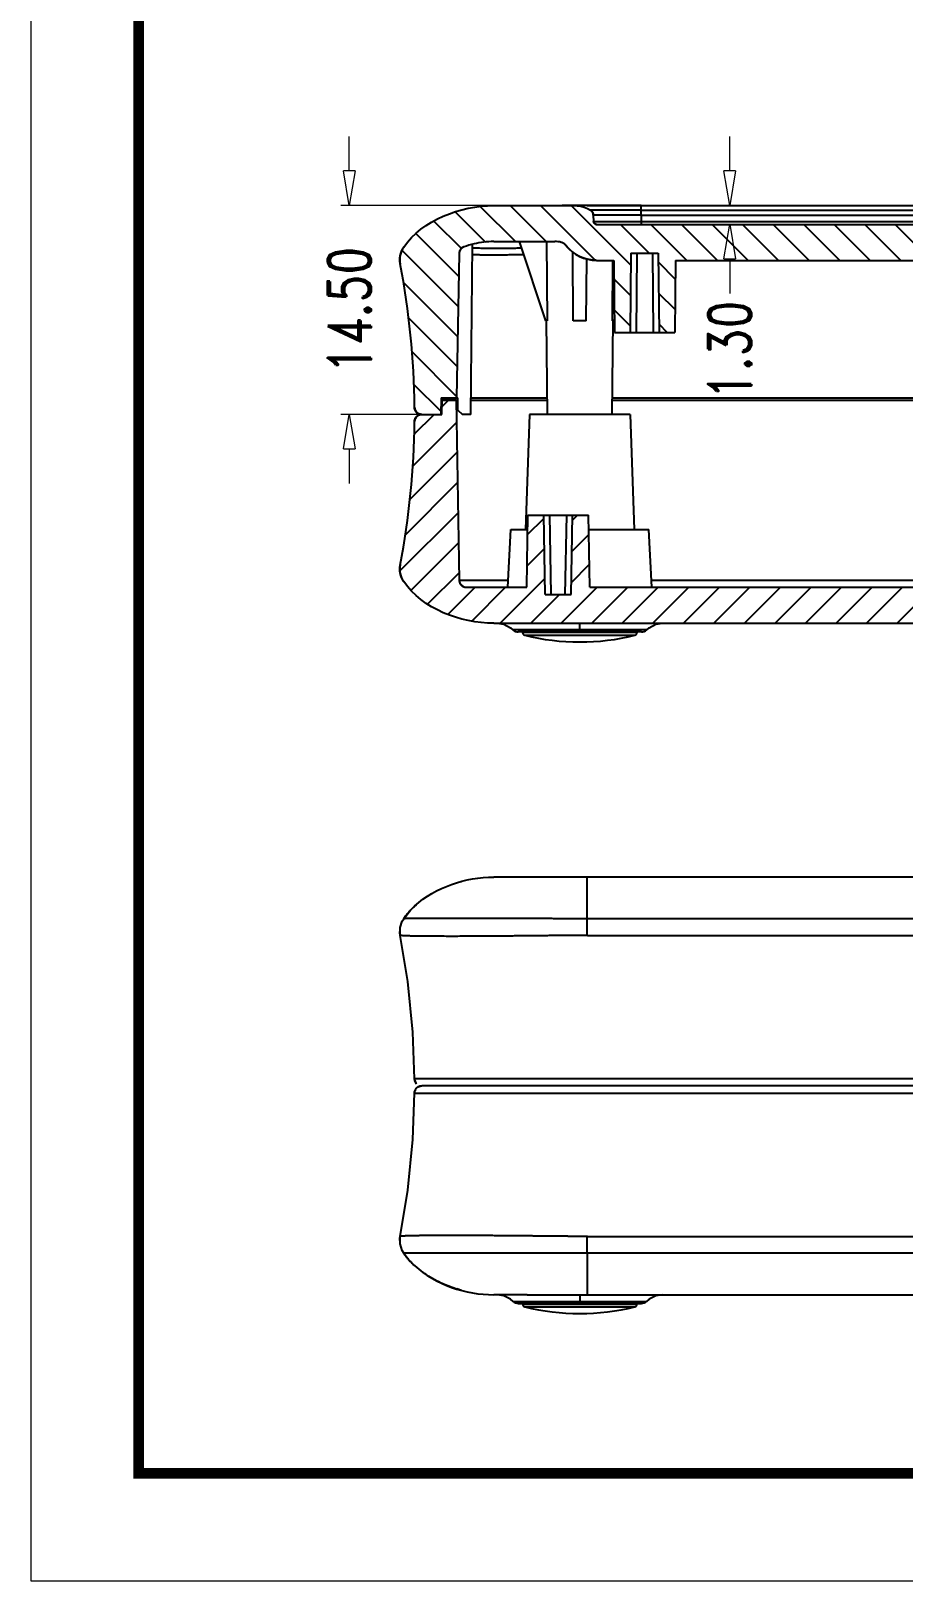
# Model space of a CAD drawing. Header units: millimetres. Extents: x 3219 to 3653, y 1046 to 1347.
# Drawn here: x 3219.4 to 3279.9, y 1045.6 to 1153.2 of the extents above; entities that cross this region are included whole.
import ezdxf

# ---------------------------------------------------------------- set-up
doc = ezdxf.new("R2010")
doc.units = ezdxf.units.MM
doc.layers.add('dim', color=82, linetype='Continuous', lineweight=9)
doc.layers.add('from', color=7, linetype='Continuous', lineweight=13)
doc.styles.add('ROMAND', font='romand.shx', dxfattribs={"width": 0.75, "bigfont": 'gbcbig.shx'})
doc.dimstyles.new('YanXiu', dxfattribs={"dimtxt": 2.5, "dimasz": 2.2, "dimexe": 1, "dimexo": 0, "dimgap": 0.66, "dimtad": 0, "dimzin": 1, "dimdsep": 46, "dimtxsty": 'ROMAND', "dimblk": 'CLOSEDBLANK', "dimcen": 0, "dimclrd": 3, "dimclre": 3, "dimclrt": 7, "dimazin": 0, "dimtfac": 1, "dimtofl": 0, "dimtmove": 0, "dimatfit": 3, "dimldrblk": 'CLOSEDBLANK', "dimfxl": 1, "dimlwd": 5, "dimlwe": 5, "dimarcsym": 0})

# ---------------------------------------------------------------- blocks, each defined once
blk = doc.blocks.new('_ClosedBlank')
at = {"color": 0, "linetype": 'ByBlock', "lineweight": -2}
for p, q in [((-1, 0.167), (0, 0)), ((-1, 0.167), (-1, -0.167)), ((0, 0), (-1, -0.167))]:
    blk.add_line(p, q, dxfattribs=at)
blk = doc.blocks.new('*D55')
at = {"layer": 'Defpoints', "color": 0}
for p in [(3261.77, 1141.07), (3261.77, 1139.77), (3267.91, 1139.77)]:
    blk.add_point(p, dxfattribs=at)
at = {"layer": 'dim', "color": 3, "lineweight": 5}
for p, q in [((3267.91, 1143.47), (3267.91, 1145.87)), ((3261.77, 1141.07), (3268.51, 1141.07)), ((3261.77, 1139.77), (3268.51, 1139.77)), ((3267.91, 1137.37), (3267.91, 1134.97))]:
    blk.add_line(p, q, dxfattribs=at)
at = {"layer": 'dim', "color": 3, "lineweight": 5, "xscale": 2.4, "yscale": 2.4, "zscale": 2.4}
for p, rotation in [((3267.91, 1141.07), 270), ((3267.91, 1139.77), 90)]:
    blk.add_blockref('_ClosedBlank', p, dxfattribs=dict(at, rotation=rotation))
at = {"layer": 'dim', "color": 7, "insert": (3267.91, 1131.04), "char_height": 3, "attachment_point": 5, "rotation": 90, "style": 'ROMAND'}
blk.add_mtext('1.30', dxfattribs=at)
blk = doc.blocks.new('*D56')
at = {"layer": 'Defpoints', "color": 0}
for p in [(3251.52, 1141.07), (3241.49, 1126.57), (3247.18, 1126.57)]:
    blk.add_point(p, dxfattribs=at)
at = {"layer": 'dim', "color": 3, "lineweight": 5}
for p, q in [((3241.49, 1143.47), (3241.49, 1145.87)), ((3251.52, 1141.07), (3240.89, 1141.07)), ((3247.18, 1126.57), (3240.89, 1126.57)), ((3241.49, 1124.17), (3241.49, 1121.77))]:
    blk.add_line(p, q, dxfattribs=at)
at = {"layer": 'dim', "color": 3, "lineweight": 5, "xscale": 2.4, "yscale": 2.4, "zscale": 2.4}
for p, rotation in [((3241.49, 1141.07), 270), ((3241.49, 1126.57), 90)]:
    blk.add_blockref('_ClosedBlank', p, dxfattribs=dict(at, rotation=rotation))
at = {"layer": 'dim', "color": 7, "insert": (3241.49, 1133.82), "char_height": 3, "attachment_point": 5, "rotation": 90, "style": 'ROMAND'}
blk.add_mtext('14.50', dxfattribs=at)

msp = doc.modelspace()

# ---------------------------------------------------------------- linework, layer by layer
at = {"color": 2, "linetype": 'Continuous'}
for p, q in [((3250.589, 1141.011), (3253.035, 1138.566)), ((3252.656, 1141.066), (3255.156, 1138.566)), ((3254.777, 1141.066), (3258.576, 1137.267)), ((3256.912, 1141.052), (3261.039, 1136.925)), ((3247.361, 1139.997), (3249.27, 1138.088)), ((3248.847, 1140.632), (3250.944, 1138.534)), ((3260.32, 1139.766), (3262.32, 1137.766)), ((3262.441, 1139.766), (3264.941, 1137.266)), ((3264.562, 1139.766), (3267.062, 1137.266)), ((3266.684, 1139.766), (3269.184, 1137.266)), ((3268.805, 1139.766), (3271.305, 1137.266)), ((3270.926, 1139.766), (3273.426, 1137.266)), ((3273.048, 1139.766), (3275.548, 1137.266)), ((3275.169, 1139.766), (3277.669, 1137.266)), ((3277.29, 1139.766), (3279.79, 1137.266)), ((3279.412, 1139.766), (3281.912, 1137.266)), ((3246.111, 1139.125), (3249.086, 1136.15)), ((3245.147, 1137.968), (3249.05, 1134.065)), ((3262.956, 1137.129), (3264.131, 1135.955)), ((3245.256, 1135.737), (3249.013, 1131.98)), ((3259.866, 1135.977), (3261.021, 1134.822)), ((3262.975, 1134.989), (3264.113, 1133.852)), ((3259.885, 1133.837), (3261.003, 1132.719)), ((3245.614, 1133.259), (3248.977, 1129.896)), ((3262.994, 1132.849), (3263.577, 1132.266)), ((3245.849, 1130.902), (3248.94, 1127.811)), ((3245.979, 1128.65), (3247.844, 1126.785)), ((3247.933, 1127.126), (3248.373, 1127.566)), ((3245.902, 1122.974), (3248.929, 1126)), ((3246.002, 1125.195), (3247.373, 1126.566)), ((3245.703, 1120.653), (3248.965, 1123.915)), ((3245.388, 1118.217), (3249.001, 1121.83)), ((3245.003, 1115.711), (3249.038, 1119.745)), ((3253.875, 1118.219), (3255.003, 1119.346)), ((3256.993, 1119.215), (3257.343, 1119.566)), ((3256.955, 1117.056), (3258.122, 1118.223)), ((3245.76, 1114.346), (3249.074, 1117.661)), ((3253.838, 1116.06), (3255.039, 1117.261)), ((3256.917, 1114.897), (3258.159, 1116.138)), ((3246.927, 1113.392), (3249.111, 1115.576)), ((3251.965, 1112.066), (3255.075, 1115.176)), ((3248.337, 1112.681), (3250.222, 1114.566)), ((3249.989, 1112.211), (3252.343, 1114.566)), ((3254.086, 1112.066), (3256.086, 1114.066)), ((3256.207, 1112.066), (3258.707, 1114.566)), ((3258.329, 1112.066), (3260.829, 1114.566)), ((3260.45, 1112.066), (3262.95, 1114.566)), ((3262.571, 1112.066), (3265.071, 1114.566)), ((3264.693, 1112.066), (3267.193, 1114.566)), ((3266.814, 1112.066), (3269.314, 1114.566)), ((3268.935, 1112.066), (3271.435, 1114.566)), ((3271.057, 1112.066), (3273.557, 1114.566)), ((3273.178, 1112.066), (3275.678, 1114.566)), ((3275.299, 1112.066), (3277.799, 1114.566)), ((3277.42, 1112.066), (3279.92, 1114.566)), ((3279.542, 1112.066), (3282.042, 1114.566))]:
    msp.add_line(p, q, dxfattribs=at)
at = {"color": 7, "linetype": 'Continuous'}
for p, q in [((3251.519, 1141.066), (3256.269, 1141.066)), ((3251.519, 1141.066), (3256.269, 1141.066)), ((3261.769, 1141.066), (3256.269, 1141.066)), ((3258.019, 1141.066), (3326.979, 1141.066)), ((3261.769, 1140.408), (3261.769, 1141.066)), ((3261.769, 1140.75), (3258.247, 1140.75)), ((3261.769, 1140.408), (3258.435, 1140.408)), ((3258.435, 1140.408), (3258.459, 1139.955)), ((3258.435, 1140.408), (3258.459, 1139.955)), ((3258.459, 1139.955), (3261.769, 1139.955)), ((3258.658, 1139.766), (3326.339, 1139.766)), ((3258.658, 1139.766), (3326.339, 1139.766)), ((3261.769, 1140.75), (3323.229, 1140.75)), ((3261.769, 1140.408), (3323.228, 1140.408)), ((3261.769, 1140.408), (3261.769, 1139.766)), ((3261.769, 1139.955), (3323.229, 1139.955)), ((3249.114, 1137.734), (3248.939, 1127.716)), ((3249.114, 1137.734), (3248.939, 1127.716)), ((3249.939, 1126.566), (3250.042, 1138.375)), ((3251.519, 1138.566), (3255.769, 1138.566)), ((3251.519, 1138.566), (3255.769, 1138.566)), ((3255.145, 1133.066), (3253.305, 1138.566)), ((3255.191, 1138.566), (3255.23, 1133.066)), ((3257.047, 1133.066), (3257.005, 1137.855)), ((3261.047, 1137.766), (3260.999, 1132.266)), ((3261.047, 1137.766), (3260.999, 1132.266)), ((3261.047, 1137.766), (3262.951, 1137.766)), ((3261.047, 1137.766), (3262.951, 1137.766)), ((3261.458, 1137.766), (3261.41, 1132.266)), ((3262.539, 1137.766), (3262.587, 1132.266)), ((3262.951, 1137.766), (3262.999, 1132.266)), ((3262.951, 1137.766), (3262.999, 1132.266)), ((3257.951, 1133.066), (3257.988, 1137.369)), ((3258.658, 1137.266), (3259.855, 1137.266)), ((3258.658, 1137.266), (3259.855, 1137.266)), ((3259.767, 1133.066), (3259.797, 1137.266)), ((3259.855, 1137.266), (3259.899, 1132.266)), ((3259.855, 1137.266), (3259.899, 1132.266)), ((3264.142, 1137.266), (3264.099, 1132.266)), ((3264.142, 1137.266), (3264.099, 1132.266)), ((3264.142, 1137.266), (3320.855, 1137.266)), ((3264.142, 1137.266), (3320.855, 1137.266)), ((3255.23, 1133.066), (3255.145, 1133.066)), ((3255.243, 1126.566), (3255.186, 1133.066)), ((3257.951, 1133.066), (3257.047, 1133.066)), ((3259.755, 1126.566), (3259.812, 1133.066)), ((3259.852, 1133.066), (3259.767, 1133.066)), ((3259.852, 1133.066), (3259.891, 1133.181)), ((3259.899, 1132.266), (3264.099, 1132.266)), ((3259.899, 1132.266), (3260.999, 1132.266)), ((3262.999, 1132.266), (3264.099, 1132.266)), ((3247.869, 1127.716), (3247.839, 1126.566)), ((3247.869, 1127.716), (3247.839, 1126.566)), ((3247.869, 1127.716), (3249.019, 1127.716)), ((3247.869, 1127.716), (3248.939, 1127.716)), ((3247.919, 1126.566), (3247.945, 1127.566)), ((3247.919, 1126.566), (3247.945, 1127.566)), ((3247.945, 1127.566), (3249.021, 1127.566)), ((3248.901, 1127.566), (3247.945, 1127.566)), ((3248.901, 1127.566), (3249.12, 1115.057)), ((3248.901, 1127.566), (3249.12, 1115.057)), ((3249.034, 1126.866), (3249.019, 1127.716)), ((3249.034, 1126.866), (3249.339, 1126.566)), ((3249.947, 1127.566), (3255.234, 1127.566)), ((3249.949, 1127.716), (3255.233, 1127.716)), ((3259.764, 1127.566), (3290.489, 1127.566)), ((3259.765, 1127.716), (3290.489, 1127.716)), ((3246.516, 1126.566), (3247.919, 1126.566)), ((3246.516, 1126.566), (3247.839, 1126.566)), ((3246.516, 1126.566), (3247.919, 1126.566)), ((3249.939, 1126.566), (3249.339, 1126.566)), ((3253.999, 1126.566), (3253.719, 1118.566)), ((3260.998, 1126.566), (3253.999, 1126.566)), ((3260.999, 1126.566), (3261.278, 1118.566)), ((3253.811, 1114.566), (3253.899, 1119.566)), ((3253.811, 1114.566), (3253.899, 1119.566)), ((3253.899, 1119.566), (3258.099, 1119.566)), ((3253.899, 1119.566), (3254.999, 1119.566)), ((3255.095, 1114.066), (3254.999, 1119.566)), ((3255.095, 1114.066), (3254.999, 1119.566)), ((3255.506, 1114.066), (3255.41, 1119.566)), ((3256.491, 1114.066), (3256.587, 1119.566)), ((3256.903, 1114.066), (3256.999, 1119.566)), ((3256.903, 1114.066), (3256.999, 1119.566)), ((3256.999, 1119.566), (3258.099, 1119.566)), ((3258.186, 1114.566), (3258.099, 1119.566)), ((3258.186, 1114.566), (3258.099, 1119.566)), ((3252.499, 1114.566), (3252.708, 1118.566)), ((3252.708, 1118.566), (3253.881, 1118.566)), ((3258.116, 1118.566), (3262.289, 1118.566)), ((3262.499, 1114.566), (3262.289, 1118.566)), ((3249.12, 1115.057), (3252.524, 1115.057)), ((3262.473, 1115.057), (3290.32, 1115.057)), ((3249.62, 1114.566), (3253.811, 1114.566)), ((3249.62, 1114.566), (3253.811, 1114.566)), ((3255.095, 1114.066), (3256.903, 1114.066)), ((3255.095, 1114.066), (3256.903, 1114.066)), ((3258.186, 1114.566), (3326.811, 1114.566)), ((3258.186, 1114.566), (3326.811, 1114.566)), ((3251.519, 1112.066), (3333.479, 1112.066)), ((3251.519, 1112.066), (3279.972, 1112.066)), ((3251.749, 1112.066), (3252.219, 1111.992)), ((3252.219, 1111.992), (3252.682, 1111.751)), ((3257.499, 1111.466), (3257.499, 1112.066)), ((3262.316, 1111.751), (3262.779, 1111.992)), ((3262.779, 1111.992), (3263.249, 1112.066)), ((3252.682, 1111.751), (3252.866, 1111.598)), ((3253.206, 1111.599), (3252.866, 1111.599)), ((3253.689, 1111.599), (3253.206, 1111.599)), ((3261.792, 1111.466), (3253.206, 1111.466)), ((3253.527, 1111.466), (3253.527, 1111.419)), ((3253.527, 1111.466), (3253.527, 1111.419)), ((3261.47, 1111.419), (3253.527, 1111.419)), ((3261.318, 1111.228), (3253.68, 1111.228)), ((3262.132, 1111.599), (3253.689, 1111.599)), ((3261.471, 1111.466), (3261.47, 1111.419)), ((3261.471, 1111.466), (3261.47, 1111.419)), ((3262.131, 1111.598), (3262.316, 1111.751)), ((3249.252, 1094.128), (3249.283, 1094.137)), ((3261.769, 1094.442), (3251.518, 1094.442)), ((3326.979, 1094.442), (3258.019, 1094.442)), ((3258.019, 1091.549), (3258.019, 1094.442)), ((3246.132, 1092.52), (3245.964, 1092.367)), ((3245.973, 1092.375), (3245.996, 1092.396)), ((3245.996, 1092.396), (3246.016, 1092.416)), ((3246.016, 1092.416), (3246.039, 1092.437)), ((3245.018, 1090.936), (3245.169, 1091.391)), ((3245.169, 1091.391), (3245.265, 1091.552)), ((3245.265, 1091.549), (3245.725, 1092.125)), ((3245.265, 1091.552), (3245.274, 1091.564)), ((3245.274, 1091.564), (3245.297, 1091.597)), ((3245.297, 1091.597), (3245.321, 1091.631)), ((3245.321, 1091.631), (3245.345, 1091.665)), ((3245.345, 1091.665), (3245.37, 1091.699)), ((3245.37, 1091.699), (3245.396, 1091.733)), ((3245.396, 1091.733), (3245.423, 1091.768)), ((3245.423, 1091.768), (3245.449, 1091.802)), ((3245.449, 1091.802), (3245.477, 1091.837)), ((3245.477, 1091.837), (3245.504, 1091.871)), ((3245.504, 1091.871), (3245.532, 1091.905)), ((3245.532, 1091.905), (3245.561, 1091.939)), ((3245.561, 1091.939), (3245.589, 1091.973)), ((3245.589, 1091.973), (3245.618, 1092.006)), ((3245.618, 1092.006), (3245.647, 1092.038)), ((3245.647, 1092.038), (3245.675, 1092.071)), ((3245.675, 1092.071), (3245.704, 1092.102)), ((3245.704, 1092.102), (3245.733, 1092.133)), ((3245.725, 1092.125), (3245.826, 1092.231)), ((3245.733, 1092.133), (3245.761, 1092.164)), ((3245.761, 1092.164), (3245.79, 1092.193)), ((3245.79, 1092.193), (3245.818, 1092.222)), ((3245.818, 1092.222), (3245.845, 1092.25)), ((3245.845, 1092.25), (3245.872, 1092.277)), ((3245.872, 1092.277), (3245.899, 1092.303)), ((3245.899, 1092.303), (3245.924, 1092.328)), ((3245.924, 1092.328), (3245.949, 1092.352)), ((3245.949, 1092.352), (3245.973, 1092.375)), ((3292.499, 1091.549), (3258.019, 1091.549)), ((3245, 1090.626), (3244.999, 1090.661)), ((3245.008, 1090.52), (3245, 1090.626)), ((3245.013, 1090.486), (3245.008, 1090.52)), ((3245.012, 1090.468), (3245.018, 1090.936)), ((3245.025, 1090.396), (3245.012, 1090.468)), ((3245.543, 1087.183), (3245.025, 1090.396)), ((3245.026, 1090.396), (3245.027, 1090.396)), ((3258.021, 1090.396), (3326.976, 1090.396)), ((3245.892, 1083.664), (3245.543, 1087.183)), ((3246.015, 1080.438), (3245.892, 1083.664)), ((3338.981, 1080.438), (3246.015, 1080.438)), ((3246.038, 1080.291), (3246.015, 1080.438)), ((3246.015, 1079.446), (3246.032, 1079.573)), ((3246.022, 1079.499), (3246.028, 1079.549)), ((3246.028, 1079.549), (3246.075, 1079.654)), ((3246.032, 1079.573), (3246.133, 1079.764)), ((3246.154, 1080.096), (3246.038, 1080.291)), ((3246.133, 1079.764), (3246.305, 1079.896)), ((3246.285, 1079.88), (3246.456, 1079.938)), ((3246.305, 1079.896), (3246.515, 1079.942)), ((3338.481, 1079.942), (3246.515, 1079.942)), ((3245.892, 1076.22), (3246.015, 1079.446)), ((3246.015, 1079.446), (3338.981, 1079.446)), ((3245.543, 1072.7), (3245.892, 1076.22)), ((3245.025, 1069.488), (3245.543, 1072.7)), ((3244.999, 1069.218), (3245, 1069.266)), ((3244.999, 1069.24), (3244.999, 1069.215)), ((3244.999, 1069.215), (3244.999, 1069.218)), ((3244.999, 1069.182), (3244.999, 1069.191)), ((3245, 1069.266), (3245.009, 1069.38)), ((3245.009, 1069.38), (3245.024, 1069.476)), ((3245.013, 1068.979), (3245.025, 1069.488)), ((3245.157, 1068.518), (3245.013, 1068.979)), ((3245.026, 1069.488), (3245.027, 1069.488)), ((3258.021, 1069.488), (3326.976, 1069.488)), ((3245.265, 1068.332), (3245.156, 1068.519)), ((3245.265, 1068.335), (3245.725, 1067.759)), ((3245.271, 1068.325), (3245.265, 1068.332)), ((3245.297, 1068.287), (3245.271, 1068.325)), ((3245.323, 1068.249), (3245.297, 1068.287)), ((3245.35, 1068.213), (3245.323, 1068.249)), ((3245.377, 1068.177), (3245.35, 1068.213)), ((3245.403, 1068.141), (3245.377, 1068.177)), ((3245.43, 1068.106), (3245.403, 1068.141)), ((3245.457, 1068.072), (3245.43, 1068.106)), ((3245.484, 1068.038), (3245.457, 1068.072)), ((3245.511, 1068.004), (3245.484, 1068.038)), ((3245.538, 1067.972), (3245.511, 1068.004)), ((3245.565, 1067.94), (3245.538, 1067.972)), ((3245.592, 1067.908), (3245.565, 1067.94)), ((3245.619, 1067.877), (3245.592, 1067.908)), ((3245.646, 1067.846), (3245.619, 1067.877)), ((3245.673, 1067.816), (3245.646, 1067.846)), ((3245.7, 1067.787), (3245.673, 1067.816)), ((3245.726, 1067.758), (3245.7, 1067.787)), ((3245.753, 1067.73), (3245.726, 1067.758)), ((3245.779, 1067.702), (3245.753, 1067.73)), ((3245.805, 1067.674), (3245.779, 1067.702)), ((3245.832, 1067.648), (3245.805, 1067.674)), ((3245.857, 1067.621), (3245.832, 1067.648)), ((3249.118, 1068.322), (3249.083, 1068.322)), ((3258.019, 1068.335), (3249.118, 1068.322)), ((3258.019, 1068.335), (3258.019, 1065.442)), ((3292.499, 1068.335), (3258.019, 1068.335)), ((3245.883, 1067.596), (3245.857, 1067.621)), ((3245.909, 1067.571), (3245.883, 1067.596)), ((3245.934, 1067.547), (3245.909, 1067.571)), ((3245.958, 1067.523), (3245.934, 1067.547)), ((3245.981, 1067.501), (3245.958, 1067.523)), ((3246.003, 1067.481), (3245.981, 1067.501)), ((3246.037, 1067.449), (3246.003, 1067.481)), ((3246.034, 1067.452), (3246.04, 1067.447)), ((3246.579, 1067.006), (3246.574, 1067.009)), ((3246.61, 1066.984), (3246.579, 1067.006)), ((3246.644, 1066.959), (3246.61, 1066.984)), ((3246.707, 1066.915), (3246.644, 1066.959)), ((3246.821, 1066.837), (3246.707, 1066.915)), ((3247.015, 1066.713), (3246.821, 1066.837)), ((3247.231, 1066.584), (3246.999, 1066.723)), ((3247.477, 1066.449), (3247.215, 1066.593)), ((3247.749, 1066.312), (3247.461, 1066.457)), ((3248.036, 1066.181), (3247.735, 1066.319)), ((3248.333, 1066.058), (3248.024, 1066.186)), ((3248.641, 1065.944), (3248.324, 1066.062)), ((3248.959, 1065.84), (3248.635, 1065.947)), ((3249.283, 1065.747), (3248.956, 1065.841)), ((3251.522, 1065.442), (3251.518, 1065.442)), ((3253.303, 1065.442), (3251.519, 1065.442)), ((3252.218, 1065.368), (3251.749, 1065.442)), ((3252.682, 1065.127), (3252.219, 1065.368)), ((3252.866, 1064.975), (3252.682, 1065.127)), ((3252.866, 1064.975), (3261.309, 1064.975)), ((3253.206, 1064.842), (3261.792, 1064.842)), ((3253.842, 1065.442), (3253.302, 1065.442)), ((3253.527, 1064.842), (3253.527, 1064.795)), ((3253.527, 1064.842), (3253.527, 1064.795)), ((3253.527, 1064.795), (3261.47, 1064.795)), ((3253.68, 1064.605), (3261.318, 1064.605)), ((3253.842, 1065.442), (3253.902, 1065.442)), ((3253.896, 1065.442), (3326.979, 1065.442)), ((3257.499, 1065.442), (3257.499, 1064.842)), ((3261.309, 1064.975), (3261.792, 1064.975)), ((3261.471, 1064.842), (3261.47, 1064.795)), ((3261.471, 1064.842), (3261.47, 1064.795)), ((3261.792, 1064.975), (3262.132, 1064.975)), ((3262.316, 1065.127), (3262.131, 1064.975)), ((3262.779, 1065.368), (3262.316, 1065.127)), ((3263.249, 1065.442), (3262.779, 1065.368))]:
    msp.add_line(p, q, dxfattribs=at)
for centre, radius, start, end in [((3257.986, 1140.384), 0.45, 3, 54.44701), ((3258.658, 1139.966), 0.2, 183, 270), ((3246.534, 1137.309), 1.535, 145.7709, 190.84575), ((3249.614, 1137.725), 0.5, 109.3767, 179), ((3258.658, 1139.966), 2.7, 217.66989, 270), ((3190.415, 1126.56), 55.604, 0.51616, 10.84233), ((3190.415, 1126.56), 55.604, 0.51616, 10.84233), ((3246.516, 1127.066), 0.5, 180.51257, 270), ((3190.415, 1126.571), 55.604, 349.15767, 359.48384), ((3190.415, 1126.571), 55.604, 349.15767, 359.48384), ((3246.516, 1126.066), 0.5, 90, 179.48743), ((3246.534, 1115.823), 1.535, 169.15425, 214.2291), ((3249.62, 1115.066), 0.5, 181, 270), ((3253.206, 1111.966), 0.5, 227.25069, 270), ((3253.727, 1111.423), 0.2, 181, 256.18294), ((3257.499, 1126.757), 15.991, 256.18294, 283.81706), ((3261.27, 1111.423), 0.2, 283.81706, 359), ((3261.792, 1111.966), 0.5, 270, 312.74931), ((3249.832, 1088.304), 5.61, 132.55525, 135.56851), ((2796.873, 1089.882), 461.148, 0.06393, 0.20712), ((3246.515, 1080.442), 0.5, 183.8087, 223.79814), ((3246.516, 1079.442), 0.5, 156.53802, 179.48743), ((3246.516, 1080.442), 0.5, 204.6531, 220.34133), ((3246.516, 1079.442), 0.5, 90, 144.07348), ((2796.873, 1070.002), 461.148, 359.79288, 359.93607), ((3249.771, 1071.517), 5.522, 222.88172, 227.39991), ((3253.206, 1065.342), 0.5, 227.25069, 270), ((3253.727, 1064.799), 0.2, 181, 256.18294), ((3257.499, 1080.133), 15.991, 256.18294, 283.81706), ((3261.27, 1064.799), 0.2, 283.81706, 359), ((3261.792, 1065.342), 0.5, 270, 312.74931)]:
    msp.add_arc(centre, radius, start, end, dxfattribs=at)
for points, start_tangent, end_tangent in [([(3245.265, 1138.172), (3251.519, 1141.066)], (0.5625034, 0.826795), (1, 0)), ([(3245.265, 1138.172), (3251.519, 1141.066)], (0.5625034, 0.826795), (1, 0)), ([(3256.269, 1141.066), (3258.247, 1140.75)], (1, 0), (0.8135781, -0.5814557)), ([(3256.269, 1141.066), (3258.247, 1140.75)], (1, 0), (0.8135781, -0.5814557)), ([(3258.247, 1140.75), (3258.252, 1140.746), (3258.257, 1140.743), (3258.262, 1140.739), (3258.267, 1140.735), (3258.272, 1140.731), (3258.276, 1140.727), (3258.281, 1140.723), (3258.286, 1140.719), (3258.29, 1140.715), (3258.295, 1140.711), (3258.3, 1140.706), (3258.304, 1140.702), (3258.308, 1140.697), (3258.313, 1140.693), (3258.317, 1140.688), (3258.321, 1140.684), (3258.326, 1140.679), (3258.33, 1140.674), (3258.334, 1140.669), (3258.338, 1140.664), (3258.342, 1140.659), (3258.346, 1140.654), (3258.349, 1140.649), (3258.353, 1140.644), (3258.357, 1140.638), (3258.36, 1140.633), (3258.364, 1140.628), (3258.367, 1140.622), (3258.371, 1140.617), (3258.374, 1140.611), (3258.377, 1140.606), (3258.38, 1140.6), (3258.383, 1140.595), (3258.386, 1140.589), (3258.389, 1140.583), (3258.392, 1140.577), (3258.395, 1140.572), (3258.397, 1140.566), (3258.4, 1140.56), (3258.402, 1140.554), (3258.405, 1140.548), (3258.407, 1140.542), (3258.409, 1140.536), (3258.411, 1140.53), (3258.413, 1140.524), (3258.415, 1140.518), (3258.417, 1140.512), (3258.419, 1140.506), (3258.421, 1140.5), (3258.422, 1140.493), (3258.424, 1140.487), (3258.425, 1140.481), (3258.426, 1140.475), (3258.428, 1140.469), (3258.429, 1140.463), (3258.43, 1140.457), (3258.431, 1140.45), (3258.432, 1140.444), (3258.432, 1140.438), (3258.433, 1140.432), (3258.434, 1140.426), (3258.434, 1140.42), (3258.435, 1140.414), (3258.435, 1140.408)], (0.8135781, -0.5814557), (0.052336, -0.9986295)), ([(3258.658, 1139.766), (3258.654, 1139.766), (3258.65, 1139.766), (3258.645, 1139.766), (3258.641, 1139.766), (3258.637, 1139.767), (3258.632, 1139.767), (3258.628, 1139.768), (3258.623, 1139.769), (3258.619, 1139.77), (3258.614, 1139.771), (3258.61, 1139.772), (3258.605, 1139.773), (3258.601, 1139.774), (3258.596, 1139.776), (3258.592, 1139.777), (3258.587, 1139.779), (3258.583, 1139.781), (3258.578, 1139.783), (3258.574, 1139.785), (3258.569, 1139.787), (3258.565, 1139.789), (3258.561, 1139.791), (3258.556, 1139.794), (3258.552, 1139.796), (3258.548, 1139.799), (3258.544, 1139.802), (3258.54, 1139.805), (3258.536, 1139.808), (3258.532, 1139.811), (3258.528, 1139.814), (3258.524, 1139.817), (3258.521, 1139.821), (3258.517, 1139.824), (3258.514, 1139.828), (3258.51, 1139.831), (3258.507, 1139.835), (3258.504, 1139.839), (3258.501, 1139.843), (3258.498, 1139.847), (3258.495, 1139.851), (3258.492, 1139.855), (3258.489, 1139.859), (3258.487, 1139.863), (3258.484, 1139.867), (3258.482, 1139.872), (3258.48, 1139.876), (3258.478, 1139.88), (3258.476, 1139.885), (3258.474, 1139.889), (3258.472, 1139.893), (3258.47, 1139.898), (3258.469, 1139.902), (3258.467, 1139.907), (3258.466, 1139.911), (3258.465, 1139.916), (3258.464, 1139.92), (3258.463, 1139.925), (3258.462, 1139.929), (3258.461, 1139.933), (3258.46, 1139.938), (3258.46, 1139.942), (3258.459, 1139.947), (3258.459, 1139.951), (3258.459, 1139.955)], (-1, 0), (-0.052336, 0.9986295)), ([(3245.026, 1137.02), (3245.023, 1137.038), (3245.02, 1137.056), (3245.017, 1137.074), (3245.014, 1137.093), (3245.011, 1137.111), (3245.009, 1137.13), (3245.007, 1137.148), (3245.005, 1137.167), (3245.004, 1137.185), (3245.002, 1137.204), (3245.001, 1137.223), (3245, 1137.242), (3244.999, 1137.26), (3244.999, 1137.279), (3244.999, 1137.298), (3244.999, 1137.317), (3244.999, 1137.336), (3244.999, 1137.355), (3245, 1137.374), (3245.001, 1137.393), (3245.002, 1137.412), (3245.004, 1137.431), (3245.005, 1137.45), (3245.007, 1137.469), (3245.009, 1137.488), (3245.012, 1137.507), (3245.014, 1137.526), (3245.017, 1137.545), (3245.02, 1137.564), (3245.023, 1137.582), (3245.027, 1137.601), (3245.031, 1137.62), (3245.035, 1137.639), (3245.039, 1137.657), (3245.043, 1137.676), (3245.048, 1137.694), (3245.053, 1137.713), (3245.058, 1137.731), (3245.063, 1137.75), (3245.069, 1137.768), (3245.075, 1137.786), (3245.081, 1137.804), (3245.087, 1137.822), (3245.093, 1137.84), (3245.1, 1137.858), (3245.107, 1137.875), (3245.114, 1137.893), (3245.121, 1137.91), (3245.129, 1137.928), (3245.137, 1137.945), (3245.145, 1137.962), (3245.153, 1137.979), (3245.161, 1137.996), (3245.17, 1138.013), (3245.178, 1138.029), (3245.187, 1138.046), (3245.196, 1138.062), (3245.206, 1138.078), (3245.215, 1138.094), (3245.225, 1138.11), (3245.234, 1138.126), (3245.244, 1138.142), (3245.254, 1138.157), (3245.265, 1138.172)], (-0.1881656, 0.9821373), (0.5625034, 0.826795)), ([(3249.448, 1138.197), (3249.439, 1138.194), (3249.431, 1138.19), (3249.422, 1138.187), (3249.414, 1138.183), (3249.406, 1138.18), (3249.397, 1138.176), (3249.389, 1138.172), (3249.381, 1138.168), (3249.373, 1138.163), (3249.365, 1138.159), (3249.357, 1138.154), (3249.348, 1138.149), (3249.341, 1138.144), (3249.333, 1138.139), (3249.325, 1138.133), (3249.317, 1138.128), (3249.309, 1138.122), (3249.302, 1138.116), (3249.294, 1138.11), (3249.287, 1138.104), (3249.28, 1138.097), (3249.273, 1138.091), (3249.266, 1138.084), (3249.259, 1138.077), (3249.252, 1138.07), (3249.245, 1138.063), (3249.239, 1138.056), (3249.232, 1138.048), (3249.226, 1138.041), (3249.22, 1138.033), (3249.214, 1138.025), (3249.208, 1138.017), (3249.202, 1138.009), (3249.197, 1138.001), (3249.192, 1137.993), (3249.186, 1137.985), (3249.181, 1137.976), (3249.177, 1137.968), (3249.172, 1137.959), (3249.167, 1137.951), (3249.163, 1137.942), (3249.159, 1137.933), (3249.155, 1137.924), (3249.151, 1137.915), (3249.148, 1137.907), (3249.144, 1137.898), (3249.141, 1137.888), (3249.138, 1137.879), (3249.135, 1137.87), (3249.132, 1137.861), (3249.13, 1137.852), (3249.128, 1137.843), (3249.126, 1137.834), (3249.124, 1137.824), (3249.122, 1137.815), (3249.12, 1137.806), (3249.119, 1137.797), (3249.118, 1137.788), (3249.116, 1137.779), (3249.116, 1137.77), (3249.115, 1137.761), (3249.114, 1137.752), (3249.114, 1137.743), (3249.114, 1137.734)], (-0.9433577, -0.3317775), (-0.0174524, -0.9998477)), ([(3251.519, 1138.566), (3250.151, 1138.401), (3249.448, 1138.197)], (-1, 0), (-0.9433577, -0.3317775)), ([(3251.519, 1138.566), (3250.151, 1138.401), (3249.448, 1138.197)], (-1, 0), (-0.9433577, -0.3317775)), ([(3253.611, 1137.65), (3253.415, 1137.647), (3253.053, 1137.642), (3252.665, 1137.638), (3252.247, 1137.635), (3251.805, 1137.632), (3251.371, 1137.632), (3250.978, 1137.633), (3250.641, 1137.635), (3250.362, 1137.639), (3250.137, 1137.643), (3250.035, 1137.646)], (-0.9998911, -0.0147606), (-0.9996873, 0.0250072)), ([(3253.459, 1138.105), (3253.211, 1138.101), (3252.839, 1138.097), (3252.44, 1138.093), (3252.016, 1138.091), (3251.601, 1138.09), (3251.226, 1138.091), (3250.903, 1138.094), (3250.636, 1138.098), (3250.421, 1138.102), (3250.247, 1138.107), (3250.104, 1138.112), (3250.04, 1138.115)], (-0.9998946, -0.0145205), (-0.9991018, 0.0423747)), ([(3256.521, 1138.316), (3256.459, 1138.381), (3256.385, 1138.436), (3256.205, 1138.515), (3255.995, 1138.555), (3255.769, 1138.566)], (-0.6111111, 0.7915448), (-1, 0)), ([(3256.521, 1138.316), (3256.459, 1138.381), (3256.385, 1138.436), (3256.205, 1138.515), (3255.995, 1138.555), (3255.769, 1138.566)], (-0.6111111, 0.7915448), (-1, 0)), ([(3258.658, 1137.266), (3258.621, 1137.266), (3258.584, 1137.267), (3258.546, 1137.268), (3258.509, 1137.27), (3258.471, 1137.272), (3258.433, 1137.275), (3258.396, 1137.279), (3258.358, 1137.283), (3258.32, 1137.287), (3258.282, 1137.292), (3258.244, 1137.298), (3258.206, 1137.304), (3258.169, 1137.311), (3258.131, 1137.318), (3258.093, 1137.326), (3258.055, 1137.334), (3258.018, 1137.343), (3257.98, 1137.352), (3257.942, 1137.362), (3257.905, 1137.373), (3257.868, 1137.384), (3257.831, 1137.396), (3257.793, 1137.408), (3257.757, 1137.421), (3257.72, 1137.434), (3257.683, 1137.448), (3257.647, 1137.462), (3257.611, 1137.477), (3257.575, 1137.493), (3257.539, 1137.509), (3257.503, 1137.525), (3257.468, 1137.542), (3257.433, 1137.56), (3257.398, 1137.578), (3257.363, 1137.597), (3257.329, 1137.616), (3257.295, 1137.635), (3257.262, 1137.655), (3257.228, 1137.676), (3257.195, 1137.697), (3257.163, 1137.718), (3257.13, 1137.74), (3257.098, 1137.762), (3257.067, 1137.785), (3257.035, 1137.808), (3257.005, 1137.832), (3256.974, 1137.856), (3256.944, 1137.88), (3256.914, 1137.905), (3256.885, 1137.93), (3256.856, 1137.955), (3256.828, 1137.981), (3256.8, 1138.007), (3256.772, 1138.034), (3256.745, 1138.061), (3256.718, 1138.088), (3256.692, 1138.116), (3256.666, 1138.143), (3256.641, 1138.171), (3256.616, 1138.2), (3256.592, 1138.228), (3256.568, 1138.257), (3256.544, 1138.286), (3256.521, 1138.316)], (-1, 0), (-0.6111111, 0.7915448)), ([(3246.516, 1126.566), (3246.511, 1126.566), (3246.505, 1126.566), (3246.5, 1126.566), (3246.494, 1126.566), (3246.489, 1126.567), (3246.483, 1126.567), (3246.477, 1126.567), (3246.472, 1126.568), (3246.466, 1126.568), (3246.46, 1126.569), (3246.455, 1126.57), (3246.449, 1126.57), (3246.443, 1126.571), (3246.437, 1126.572), (3246.432, 1126.573), (3246.426, 1126.574), (3246.42, 1126.575), (3246.414, 1126.576), (3246.409, 1126.578), (3246.403, 1126.579), (3246.397, 1126.58), (3246.391, 1126.582), (3246.385, 1126.583), (3246.38, 1126.585), (3246.374, 1126.587), (3246.368, 1126.588), (3246.362, 1126.59), (3246.356, 1126.592), (3246.351, 1126.594), (3246.345, 1126.596), (3246.339, 1126.598), (3246.333, 1126.6), (3246.328, 1126.603), (3246.322, 1126.605), (3246.316, 1126.608), (3246.31, 1126.61), (3246.305, 1126.613), (3246.299, 1126.615), (3246.294, 1126.618), (3246.288, 1126.621), (3246.282, 1126.624), (3246.277, 1126.627), (3246.271, 1126.63), (3246.266, 1126.633), (3246.26, 1126.636), (3246.255, 1126.64), (3246.25, 1126.643), (3246.244, 1126.646), (3246.239, 1126.65), (3246.234, 1126.653), (3246.228, 1126.657), (3246.223, 1126.661), (3246.218, 1126.665), (3246.213, 1126.668), (3246.208, 1126.672), (3246.203, 1126.676), (3246.198, 1126.68), (3246.193, 1126.685), (3246.188, 1126.689), (3246.183, 1126.693), (3246.178, 1126.697), (3246.174, 1126.702), (3246.169, 1126.706), (3246.164, 1126.711), (3246.16, 1126.715), (3246.155, 1126.72), (3246.151, 1126.724), (3246.147, 1126.729), (3246.142, 1126.734), (3246.138, 1126.739), (3246.134, 1126.744), (3246.13, 1126.749), (3246.126, 1126.754), (3246.122, 1126.759), (3246.118, 1126.764), (3246.114, 1126.769), (3246.11, 1126.774), (3246.107, 1126.779), (3246.103, 1126.784), (3246.1, 1126.79), (3246.096, 1126.795), (3246.093, 1126.8), (3246.089, 1126.806), (3246.086, 1126.811), (3246.083, 1126.817), (3246.08, 1126.822), (3246.077, 1126.828), (3246.074, 1126.833), (3246.071, 1126.839), (3246.068, 1126.844), (3246.065, 1126.85), (3246.063, 1126.856), (3246.06, 1126.861), (3246.058, 1126.867), (3246.055, 1126.873), (3246.053, 1126.878), (3246.051, 1126.884), (3246.048, 1126.89), (3246.046, 1126.896), (3246.044, 1126.901), (3246.042, 1126.907), (3246.04, 1126.913), (3246.039, 1126.919), (3246.037, 1126.925), (3246.035, 1126.93), (3246.034, 1126.936), (3246.032, 1126.942), (3246.031, 1126.948), (3246.029, 1126.953), (3246.028, 1126.959), (3246.027, 1126.965), (3246.026, 1126.971), (3246.024, 1126.977), (3246.023, 1126.982), (3246.023, 1126.988), (3246.022, 1126.994), (3246.021, 1126.999), (3246.02, 1127.005), (3246.019, 1127.011), (3246.019, 1127.017), (3246.018, 1127.022), (3246.018, 1127.028), (3246.018, 1127.033), (3246.017, 1127.039), (3246.017, 1127.045), (3246.017, 1127.05), (3246.017, 1127.056), (3246.016, 1127.061)], (-1, 0), (-0.008946, 0.99996)), ([(3246.016, 1126.07), (3246.017, 1126.076), (3246.017, 1126.081), (3246.017, 1126.087), (3246.017, 1126.092), (3246.018, 1126.098), (3246.018, 1126.104), (3246.018, 1126.109), (3246.019, 1126.115), (3246.019, 1126.121), (3246.02, 1126.126), (3246.021, 1126.132), (3246.022, 1126.138), (3246.023, 1126.143), (3246.023, 1126.149), (3246.024, 1126.155), (3246.026, 1126.161), (3246.027, 1126.166), (3246.028, 1126.172), (3246.029, 1126.178), (3246.031, 1126.184), (3246.032, 1126.19), (3246.034, 1126.195), (3246.035, 1126.201), (3246.037, 1126.207), (3246.039, 1126.213), (3246.04, 1126.218), (3246.042, 1126.224), (3246.044, 1126.23), (3246.046, 1126.236), (3246.048, 1126.242), (3246.051, 1126.247), (3246.053, 1126.253), (3246.055, 1126.259), (3246.058, 1126.264), (3246.06, 1126.27), (3246.063, 1126.276), (3246.065, 1126.281), (3246.068, 1126.287), (3246.071, 1126.293), (3246.074, 1126.298), (3246.077, 1126.304), (3246.08, 1126.309), (3246.083, 1126.315), (3246.086, 1126.32), (3246.089, 1126.326), (3246.093, 1126.331), (3246.096, 1126.336), (3246.1, 1126.342), (3246.103, 1126.347), (3246.107, 1126.352), (3246.11, 1126.357), (3246.114, 1126.363), (3246.118, 1126.368), (3246.122, 1126.373), (3246.126, 1126.378), (3246.13, 1126.383), (3246.134, 1126.388), (3246.138, 1126.393), (3246.142, 1126.398), (3246.147, 1126.402), (3246.151, 1126.407), (3246.155, 1126.412), (3246.16, 1126.416), (3246.164, 1126.421), (3246.169, 1126.425), (3246.174, 1126.43), (3246.178, 1126.434), (3246.183, 1126.438), (3246.188, 1126.443), (3246.193, 1126.447), (3246.198, 1126.451), (3246.203, 1126.455), (3246.208, 1126.459), (3246.213, 1126.463), (3246.218, 1126.467), (3246.223, 1126.471), (3246.228, 1126.474), (3246.234, 1126.478), (3246.239, 1126.482), (3246.244, 1126.485), (3246.25, 1126.489), (3246.255, 1126.492), (3246.26, 1126.495), (3246.266, 1126.498), (3246.271, 1126.502), (3246.277, 1126.505), (3246.282, 1126.508), (3246.288, 1126.51), (3246.294, 1126.513), (3246.299, 1126.516), (3246.305, 1126.519), (3246.31, 1126.521), (3246.316, 1126.524), (3246.322, 1126.526), (3246.328, 1126.529), (3246.333, 1126.531), (3246.339, 1126.533), (3246.345, 1126.535), (3246.351, 1126.537), (3246.356, 1126.539), (3246.362, 1126.541), (3246.368, 1126.543), (3246.374, 1126.545), (3246.38, 1126.547), (3246.385, 1126.548), (3246.391, 1126.55), (3246.397, 1126.551), (3246.403, 1126.553), (3246.409, 1126.554), (3246.414, 1126.555), (3246.42, 1126.556), (3246.426, 1126.557), (3246.432, 1126.558), (3246.437, 1126.559), (3246.443, 1126.56), (3246.449, 1126.561), (3246.455, 1126.562), (3246.46, 1126.563), (3246.466, 1126.563), (3246.472, 1126.564), (3246.477, 1126.564), (3246.483, 1126.565), (3246.489, 1126.565), (3246.494, 1126.565), (3246.5, 1126.565), (3246.505, 1126.566), (3246.511, 1126.566), (3246.516, 1126.566)], (0.008946, 0.99996), (1, 0)), ([(3245.265, 1114.959), (3245.254, 1114.974), (3245.244, 1114.99), (3245.234, 1115.005), (3245.225, 1115.021), (3245.215, 1115.037), (3245.206, 1115.053), (3245.196, 1115.069), (3245.187, 1115.086), (3245.178, 1115.102), (3245.17, 1115.119), (3245.161, 1115.135), (3245.153, 1115.152), (3245.145, 1115.169), (3245.137, 1115.186), (3245.129, 1115.204), (3245.121, 1115.221), (3245.114, 1115.239), (3245.107, 1115.256), (3245.1, 1115.274), (3245.093, 1115.292), (3245.087, 1115.31), (3245.081, 1115.327), (3245.075, 1115.346), (3245.069, 1115.364), (3245.063, 1115.382), (3245.058, 1115.4), (3245.053, 1115.419), (3245.048, 1115.437), (3245.043, 1115.456), (3245.039, 1115.474), (3245.035, 1115.493), (3245.031, 1115.512), (3245.027, 1115.53), (3245.023, 1115.549), (3245.02, 1115.568), (3245.017, 1115.587), (3245.014, 1115.606), (3245.012, 1115.625), (3245.009, 1115.644), (3245.007, 1115.663), (3245.005, 1115.682), (3245.004, 1115.7), (3245.002, 1115.719), (3245.001, 1115.738), (3245, 1115.757), (3244.999, 1115.776), (3244.999, 1115.795), (3244.999, 1115.814), (3244.999, 1115.833), (3244.999, 1115.852), (3244.999, 1115.871), (3245, 1115.89), (3245.001, 1115.909), (3245.002, 1115.927), (3245.004, 1115.946), (3245.005, 1115.965), (3245.007, 1115.983), (3245.009, 1116.002), (3245.011, 1116.02), (3245.014, 1116.039), (3245.017, 1116.057), (3245.02, 1116.075), (3245.023, 1116.093), (3245.026, 1116.112)], (-0.5625034, 0.826795), (0.1881656, 0.9821373)), ([(3249.12, 1115.057), (3249.12, 1115.052), (3249.12, 1115.046), (3249.12, 1115.04), (3249.12, 1115.035), (3249.121, 1115.029), (3249.121, 1115.024), (3249.122, 1115.018), (3249.122, 1115.013), (3249.123, 1115.007), (3249.124, 1115.001), (3249.124, 1114.996), (3249.125, 1114.99), (3249.126, 1114.984), (3249.127, 1114.978), (3249.128, 1114.973), (3249.129, 1114.967), (3249.131, 1114.961), (3249.132, 1114.956), (3249.133, 1114.95), (3249.135, 1114.944), (3249.136, 1114.938), (3249.138, 1114.933), (3249.139, 1114.927), (3249.141, 1114.921), (3249.143, 1114.915), (3249.145, 1114.91), (3249.146, 1114.904), (3249.148, 1114.898), (3249.15, 1114.892), (3249.153, 1114.887), (3249.155, 1114.881), (3249.157, 1114.875), (3249.16, 1114.87), (3249.162, 1114.864), (3249.165, 1114.858), (3249.167, 1114.853), (3249.17, 1114.847), (3249.173, 1114.842), (3249.175, 1114.836), (3249.178, 1114.831), (3249.181, 1114.825), (3249.184, 1114.82), (3249.187, 1114.814), (3249.191, 1114.809), (3249.194, 1114.803), (3249.197, 1114.798), (3249.201, 1114.793), (3249.204, 1114.787), (3249.208, 1114.782), (3249.211, 1114.777), (3249.215, 1114.772), (3249.219, 1114.767), (3249.223, 1114.762), (3249.226, 1114.757), (3249.23, 1114.752), (3249.234, 1114.747), (3249.239, 1114.742), (3249.243, 1114.737), (3249.247, 1114.732), (3249.251, 1114.727), (3249.256, 1114.723), (3249.26, 1114.718), (3249.265, 1114.714), (3249.269, 1114.709), (3249.274, 1114.705), (3249.278, 1114.7), (3249.283, 1114.696), (3249.288, 1114.692), (3249.293, 1114.687), (3249.297, 1114.683), (3249.302, 1114.679), (3249.307, 1114.675), (3249.312, 1114.671), (3249.317, 1114.667), (3249.322, 1114.664), (3249.328, 1114.66), (3249.333, 1114.656), (3249.338, 1114.653), (3249.343, 1114.649), (3249.349, 1114.646), (3249.354, 1114.642), (3249.359, 1114.639), (3249.365, 1114.636), (3249.37, 1114.632), (3249.376, 1114.629), (3249.381, 1114.626), (3249.387, 1114.623), (3249.392, 1114.62), (3249.398, 1114.618), (3249.403, 1114.615), (3249.409, 1114.612), (3249.415, 1114.61), (3249.42, 1114.607), (3249.426, 1114.605), (3249.432, 1114.602), (3249.437, 1114.6), (3249.443, 1114.598), (3249.449, 1114.596), (3249.454, 1114.594), (3249.46, 1114.592), (3249.466, 1114.59), (3249.472, 1114.588), (3249.477, 1114.586), (3249.483, 1114.585), (3249.489, 1114.583), (3249.495, 1114.582), (3249.501, 1114.58), (3249.506, 1114.579), (3249.512, 1114.577), (3249.518, 1114.576), (3249.524, 1114.575), (3249.529, 1114.574), (3249.535, 1114.573), (3249.541, 1114.572), (3249.547, 1114.571), (3249.552, 1114.57), (3249.558, 1114.57), (3249.564, 1114.569), (3249.569, 1114.568), (3249.575, 1114.568), (3249.581, 1114.567), (3249.586, 1114.567), (3249.592, 1114.566), (3249.597, 1114.566), (3249.603, 1114.566), (3249.609, 1114.566), (3249.614, 1114.566), (3249.62, 1114.566)], (0.0174524, -0.9998477), (1, 0)), ([(3251.519, 1112.066), (3245.265, 1114.959)], (-1, 0), (-0.5625034, 0.826795)), ([(3251.519, 1112.066), (3245.265, 1114.959)], (-1, 0), (-0.5625034, 0.826795)), ([(3246.038, 1092.436), (3251.519, 1094.442)], (0.7364475, 0.6764946), (1, 0)), ([(3258.019, 1091.549), (3257.892, 1091.549), (3257.764, 1091.55), (3257.634, 1091.551), (3257.504, 1091.552), (3257.375, 1091.553), (3257.249, 1091.553), (3257.123, 1091.554), (3256.998, 1091.553), (3256.872, 1091.552), (3256.746, 1091.551), (3256.621, 1091.55), (3256.496, 1091.549), (3256.373, 1091.548), (3256.249, 1091.548), (3256.123, 1091.549), (3255.988, 1091.55), (3255.838, 1091.552), (3255.67, 1091.554), (3255.481, 1091.556), (3255.27, 1091.557), (3255.037, 1091.558), (3254.786, 1091.558), (3254.52, 1091.558), (3254.24, 1091.558), (3253.945, 1091.558), (3253.633, 1091.559), (3253.3, 1091.559), (3252.942, 1091.56), (3252.557, 1091.561), (3252.142, 1091.561), (3251.695, 1091.562), (3251.213, 1091.562), (3250.697, 1091.561), (3250.157, 1091.561), (3249.617, 1091.561), (3249.083, 1091.562), (3248.562, 1091.562), (3248.062, 1091.562), (3247.588, 1091.561), (3247.156, 1091.561), (3246.801, 1091.562), (3246.516, 1091.561), (3246.284, 1091.561), (3246.091, 1091.56), (3245.933, 1091.559), (3245.804, 1091.559), (3245.698, 1091.558), (3245.613, 1091.558), (3245.543, 1091.558), (3245.484, 1091.558), (3245.433, 1091.557), (3245.389, 1091.556), (3245.351, 1091.553), (3245.321, 1091.55), (3245.298, 1091.548), (3245.283, 1091.55), (3245.266, 1091.549)], (-0.9999996, 0.0008783), (-0.9758538, -0.2184245)), ([(3258.021, 1090.396), (3257.894, 1090.396), (3257.765, 1090.396), (3257.635, 1090.396), (3257.506, 1090.396), (3257.379, 1090.395), (3257.255, 1090.395), (3257.133, 1090.394), (3257.012, 1090.393), (3256.889, 1090.391), (3256.764, 1090.388), (3256.637, 1090.386), (3256.507, 1090.384), (3256.376, 1090.382), (3256.245, 1090.381), (3256.113, 1090.38), (3255.973, 1090.379), (3255.82, 1090.378), (3255.648, 1090.377), (3255.457, 1090.376), (3255.243, 1090.374), (3255.006, 1090.372), (3254.75, 1090.369), (3254.478, 1090.366), (3254.19, 1090.363), (3253.887, 1090.36), (3253.565, 1090.357), (3253.222, 1090.354), (3252.854, 1090.351), (3252.458, 1090.347), (3252.032, 1090.344), (3251.571, 1090.341), (3251.075, 1090.337), (3250.543, 1090.334), (3249.987, 1090.331), (3249.429, 1090.329), (3248.88, 1090.328), (3248.345, 1090.328), (3247.831, 1090.329), (3247.345, 1090.331), (3246.903, 1090.334), (3246.542, 1090.338), (3246.253, 1090.342), (3246.018, 1090.346), (3245.825, 1090.35), (3245.666, 1090.353), (3245.537, 1090.357), (3245.433, 1090.36), (3245.348, 1090.364), (3245.279, 1090.367), (3245.222, 1090.371), (3245.173, 1090.374), (3245.132, 1090.376), (3245.097, 1090.378), (3245.07, 1090.379), (3245.049, 1090.382), (3245.036, 1090.386), (3245.025, 1090.395)], (-0.9999984, -0.0018052), (0.4481936, 0.8939365)), ([(3258.021, 1069.488), (3257.894, 1069.488), (3257.765, 1069.488), (3257.635, 1069.488), (3257.506, 1069.488), (3257.379, 1069.488), (3257.255, 1069.489), (3257.133, 1069.49), (3257.012, 1069.491), (3256.889, 1069.493), (3256.764, 1069.495), (3256.637, 1069.498), (3256.507, 1069.5), (3256.376, 1069.502), (3256.245, 1069.503), (3256.113, 1069.504), (3255.973, 1069.505), (3255.82, 1069.506), (3255.648, 1069.507), (3255.457, 1069.508), (3255.243, 1069.51), (3255.006, 1069.512), (3254.75, 1069.515), (3254.478, 1069.518), (3254.19, 1069.521), (3253.887, 1069.524), (3253.565, 1069.527), (3253.222, 1069.53), (3252.854, 1069.533), (3252.458, 1069.537), (3252.032, 1069.54), (3251.571, 1069.543), (3251.075, 1069.547), (3250.543, 1069.55), (3249.987, 1069.553), (3249.429, 1069.555), (3248.88, 1069.556), (3248.345, 1069.556), (3247.831, 1069.555), (3247.345, 1069.553), (3246.903, 1069.55), (3246.542, 1069.546), (3246.253, 1069.542), (3246.018, 1069.538), (3245.825, 1069.534), (3245.666, 1069.531), (3245.537, 1069.527), (3245.433, 1069.524), (3245.348, 1069.52), (3245.279, 1069.516), (3245.222, 1069.513), (3245.173, 1069.51), (3245.132, 1069.508), (3245.097, 1069.506), (3245.07, 1069.505), (3245.049, 1069.502), (3245.036, 1069.498), (3245.025, 1069.489)], (-0.9999984, 0.0018052), (0.4486283, -0.8937184)), ([(3249.083, 1068.322), (3248.562, 1068.322), (3248.062, 1068.322), (3247.588, 1068.323), (3247.156, 1068.323), (3246.801, 1068.322), (3246.516, 1068.323), (3246.284, 1068.323), (3246.091, 1068.324), (3245.933, 1068.325), (3245.804, 1068.325), (3245.698, 1068.326), (3245.613, 1068.326), (3245.543, 1068.326), (3245.484, 1068.326), (3245.433, 1068.326), (3245.389, 1068.328), (3245.351, 1068.331), (3245.321, 1068.334), (3245.298, 1068.336), (3245.283, 1068.334), (3245.266, 1068.335)], (-1, -0.0002699), (-0.9758538, 0.2184245)), ([(3246.034, 1067.452), (3251.519, 1065.442)], (0.7357027, -0.6773046), (1, 0))]:
    msp.add_spline(points, degree=3, dxfattribs=dict(at, start_tangent=start_tangent, end_tangent=end_tangent))
at = {"layer": 'from'}
msp.add_lwpolyline([(3219.379, 1045.566), (3653.364, 1045.566), (3653.364, 1347.146), (3219.379, 1347.146)], close=True, dxfattribs=at)
at = {"layer": 'from', "const_width": 0.748}
msp.add_lwpolyline([(3226.859, 1053.045), (3226.859, 1339.667), (3645.885, 1339.667), (3645.885, 1053.045), (3226.859, 1053.045)], dxfattribs=at)

# ---------------------------------------------------------------- dimensions: what is measured, and where the dimension line sits
at = {"layer": 'dim'}
for base, p1, p2, picture, middle in [((3241.492, 1126.566), (3251.519, 1141.066), (3247.178, 1126.566), '*D56', (3241.492, 1133.816)), ((3267.906, 1139.766), (3261.769, 1141.066), (3261.769, 1139.766), '*D55', (3267.906, 1131.045))]:
    dim = msp.add_linear_dim(base=base, p1=p1, p2=p2, angle=90, dimstyle='YanXiu', override={"dimtxt": 3, "dimasz": 2.4, "dimexe": 0.5997, "dimgap": 0.5997}, dxfattribs=at)
    dim.commit()
    dim.dimension.update_dxf_attribs({"geometry": picture, "text_midpoint": middle})

doc.saveas('drawing.dxf')
